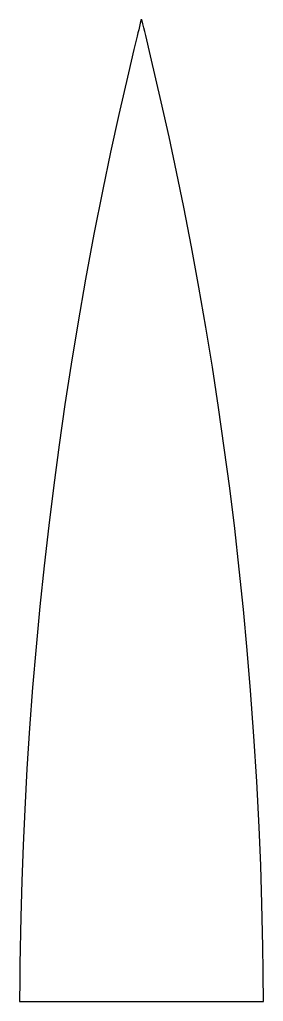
# Model space of a CAD drawing. Extents: x 19.4 to 43.5, y 3.3 to 100.
import ezdxf

# ---------------------------------------------------------------- set-up
doc = ezdxf.new("R2010")
doc.units = 0
doc.layers.get('0').update_dxf_attribs({"linetype": 'CONTINUOUS'})

msp = doc.modelspace()

# ---------------------------------------------------------------- linework, layer by layer
at = {"color": 7, "linetype": 'CONTINUOUS'}
for p, q in [((31.413, 99.984), (31.47, 99.984)), ((19.423, 3.32), (43.46, 3.32))]:
    msp.add_line(p, q, dxfattribs=at)
at = {"color": 7, "linetype": 'CONTINUOUS', "flags": 128}
for points in [[(31.413, 99.984), (31.324, 99.624), (31.243, 99.296), (31.167, 98.988), (31.089, 98.672), (31.009, 98.346), (30.697, 97.059), (30.149, 94.757), (29.205, 90.637), (28.398, 86.949), (27.626, 83.254), (26.752, 78.85), (25.928, 74.438), (25.153, 70.018), (24.503, 66.064), (23.891, 62.1), (23.318, 58.13), (22.784, 54.156), (22.29, 50.178), (21.835, 46.195), (21.419, 42.209), (21.042, 38.218), (20.705, 34.224), (20.407, 30.227), (20.148, 26.227), (19.929, 22.223), (19.768, 18.697), (19.638, 15.168), (19.538, 11.638), (19.453, 6.98), (19.432, 4.931), (19.43, 4.533), (19.427, 4.149), (19.425, 3.756), (19.423, 3.32)], [(43.46, 3.32), (43.459, 3.729), (43.457, 4.1), (43.455, 4.457), (43.452, 4.826), (43.449, 5.203), (43.446, 5.579), (43.442, 5.955), (43.439, 6.332), (43.406, 8.698), (43.313, 12.924), (43.193, 16.697), (43.039, 20.469), (42.81, 24.955), (42.531, 29.436), (42.203, 33.913), (41.869, 37.907), (41.496, 41.898), (41.083, 45.885), (40.631, 49.868), (40.14, 53.846), (39.609, 57.821), (39.039, 61.791), (38.43, 65.755), (37.783, 69.711), (37.096, 73.658), (36.37, 77.598), (35.605, 81.533), (34.899, 84.991), (34.163, 88.445), (33.396, 91.892), (32.338, 96.428), (31.857, 98.42), (31.762, 98.806), (31.67, 99.177), (31.576, 99.558), (31.47, 99.984)]]:
    msp.add_lwpolyline(points, dxfattribs=at)

doc.saveas('drawing.dxf')
